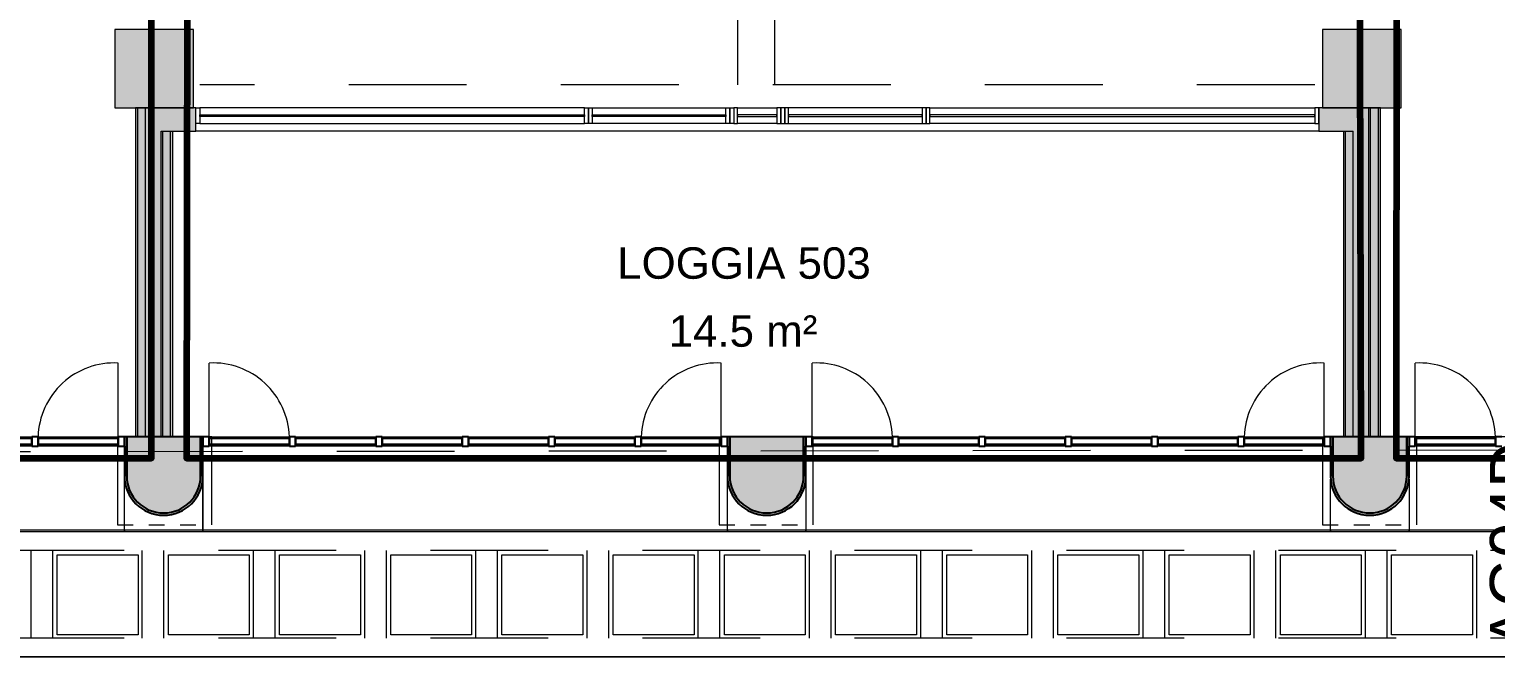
# Model space of a CAD drawing. Header units: metres. Extents: x -227.9 to -141.2, y 39.1 to 90.3.
# Drawn here: x -219.42 to -210.08, y 39.07 to 43.06 of the extents above; entities that cross this region are included whole.
import ezdxf

# ---------------------------------------------------------------- set-up
doc = ezdxf.new("R2010")
doc.units = ezdxf.units.M
doc.linetypes.add('JIS_02_0.7', pattern=[1.35, 0.75, -0.6])
doc.linetypes.add('Projeté', pattern=[0.003969, 0.002381, -0.001587])
for name, color, linetype, lineweight in [('A-AREA-IDEN', 7, 'Continuous', 9), ('A-FLOR', 7, 'Continuous', 5), ('A-GLAZ', 7, 'Continuous', 5), ('A-WALL', 7, 'Continuous', 5), ('A-WALL-PATT', 7, 'Continuous', 13), ('G-ANNO-SYMB', 7, 'Continuous', 9), ('I-WALL', 7, 'Continuous', 5), ('Q-SPCQ', 7, 'Continuous', 5)]:
    doc.layers.add(name, color=color, linetype=linetype, lineweight=lineweight)
for name, color, linetype, lineweight, true_color in [('A-DETL', 94, 'Continuous', 5, 0x00a600), ('A-DETL-MBND', 9, 'Continuous', 5, 0xc0c0c0), ('S-COLS', 8, 'Continuous', 9, 0x7f7f7f)]:
    doc.layers.add(name, color=color, linetype=linetype, lineweight=lineweight, true_color=true_color)
doc.layers.add('Chambre', color=40, linetype='Continuous')
doc.styles.add('Arial_1', font='arial.ttf', dxfattribs={"height": 0.2})
doc.styles.add('Stencil', font='STENCIL.TTF', dxfattribs={"height": 0.3})

msp = doc.modelspace()

# ---------------------------------------------------------------- hatches: boundary and pattern name
at = {"layer": 'A-WALL', "true_color": 0x808080}
for points in [[(-218.5619, 39.9697), (-218.5062, 39.976), (-218.4534, 39.9945), (-218.406, 40.0243), (-218.3664, 40.0639), (-218.3366, 40.1113), (-218.3181, 40.1641), (-218.3119, 40.2197), (-218.3119, 40.4697), (-218.3269, 40.4697), (-218.3269, 40.2197), (-218.3328, 40.1674), (-218.3501, 40.1178), (-218.3781, 40.0732), (-218.4154, 40.036), (-218.4599, 40.008), (-218.5096, 39.9906), (-218.5619, 39.9847), (-218.6142, 39.9906), (-218.6638, 40.008), (-218.7084, 40.036), (-218.7456, 40.0732), (-218.7736, 40.1178), (-218.791, 40.1674), (-218.7969, 40.2197), (-218.7969, 40.4697), (-218.8119, 40.4697), (-218.8119, 40.2197), (-218.8056, 40.1641), (-218.7871, 40.1113), (-218.7573, 40.0639), (-218.7177, 40.0243), (-218.6703, 39.9945), (-218.6175, 39.976), (-218.6089, 39.975)], [(-218.5619, 39.9847), (-218.5096, 39.9906), (-218.4599, 40.008), (-218.4154, 40.036), (-218.3781, 40.0732), (-218.3501, 40.1178), (-218.3328, 40.1674), (-218.3269, 40.2197), (-218.3269, 40.4697), (-218.7969, 40.4697), (-218.7969, 40.2197), (-218.791, 40.1674), (-218.7736, 40.1178), (-218.7456, 40.0732), (-218.7084, 40.036), (-218.6638, 40.008), (-218.6142, 39.9906), (-218.6089, 39.99)], [(-214.7219, 39.9697), (-214.6663, 39.976), (-214.6134, 39.9945), (-214.566, 40.0243), (-214.5264, 40.0639), (-214.4967, 40.1113), (-214.4782, 40.1641), (-214.4719, 40.2197), (-214.4719, 40.4697), (-214.4869, 40.4697), (-214.4869, 40.2197), (-214.4928, 40.1674), (-214.5102, 40.1178), (-214.5382, 40.0732), (-214.5754, 40.036), (-214.6199, 40.008), (-214.6696, 39.9906), (-214.7219, 39.9847), (-214.7742, 39.9906), (-214.8239, 40.008), (-214.8684, 40.036), (-214.9056, 40.0732), (-214.9336, 40.1178), (-214.951, 40.1674), (-214.9569, 40.2197), (-214.9569, 40.4697), (-214.9714, 40.4697), (-214.9719, 40.2197), (-214.9656, 40.1641), (-214.9471, 40.1113), (-214.9174, 40.0639), (-214.8778, 40.0243), (-214.8304, 39.9945), (-214.7775, 39.976)], [(-214.7219, 39.9847), (-214.6696, 39.9906), (-214.6199, 40.008), (-214.5754, 40.036), (-214.5382, 40.0732), (-214.5102, 40.1178), (-214.4928, 40.1674), (-214.4869, 40.2197), (-214.4869, 40.4697), (-214.9569, 40.4697), (-214.9569, 40.2197), (-214.951, 40.1674), (-214.9336, 40.1178), (-214.9056, 40.0732), (-214.8684, 40.036), (-214.8239, 40.008), (-214.7742, 39.9906)], [(-210.8819, 39.9697), (-210.8263, 39.976), (-210.7734, 39.9945), (-210.726, 40.0243), (-210.6864, 40.0639), (-210.6566, 40.1113), (-210.6381, 40.1641), (-210.6319, 40.2197), (-210.6319, 40.4697), (-210.6469, 40.4697), (-210.6469, 40.2197), (-210.6528, 40.1674), (-210.6702, 40.1178), (-210.6982, 40.0732), (-210.7354, 40.036), (-210.7799, 40.008), (-210.8296, 39.9906), (-210.8819, 39.9847), (-210.9342, 39.9906), (-210.9838, 40.008), (-211.0284, 40.036), (-211.0656, 40.0732), (-211.0936, 40.1178), (-211.111, 40.1674), (-211.1169, 40.2197), (-211.1169, 40.4697), (-211.1319, 40.4697), (-211.1319, 40.2197), (-211.1256, 40.1641), (-211.1071, 40.1113), (-211.0773, 40.0639), (-211.0378, 40.0243), (-210.9904, 39.9945), (-210.9375, 39.976)], [(-210.8819, 39.9847), (-210.8296, 39.9906), (-210.7799, 40.008), (-210.7354, 40.036), (-210.6982, 40.0732), (-210.6702, 40.1178), (-210.6528, 40.1674), (-210.6469, 40.2197), (-210.6469, 40.4697), (-211.1169, 40.4697), (-211.1169, 40.2197), (-211.111, 40.1674), (-211.0936, 40.1178), (-211.0656, 40.0732), (-211.0284, 40.036), (-210.9838, 40.008), (-210.9342, 39.9906)]]:
    msp.add_hatch(color=8, dxfattribs=at).paths.add_polyline_path(points)
at = {"layer": 'A-WALL-PATT', "lineweight": 5, "true_color": 0xaaaaaa}
for points in [[(-210.8772, 40.4706), (-210.8772, 42.5646), (-210.8872, 42.5646), (-210.8872, 40.4706)], [(-218.5672, 40.47), (-218.5672, 42.4146), (-218.5772, 42.4146), (-218.5772, 40.47)]]:
    msp.add_hatch(color=253, dxfattribs=at).paths.add_polyline_path(points)
at = {"layer": 'I-WALL', "true_color": 0xaaaaaa}
for points in [[(-218.7272, 40.47), (-218.7272, 42.5646), (-218.7402, 42.5646), (-218.7402, 40.47)], [(-218.6772, 40.47), (-218.6772, 42.5646), (-218.7272, 42.5646), (-218.7272, 40.47)], [(-218.6089, 40.47), (-218.5772, 40.47), (-218.5772, 42.5646), (-218.6772, 42.5646), (-218.6772, 40.47)], [(-210.9872, 40.4706), (-210.8872, 40.4706), (-210.8872, 42.5646), (-210.9872, 42.5646), (-210.9872, 41.3524)], [(-210.8272, 40.4706), (-210.8272, 42.5646), (-210.8772, 42.5646), (-210.8772, 40.4706)], [(-210.8142, 40.4706), (-210.8142, 42.5646), (-210.8272, 42.5646), (-210.8272, 40.4706)], [(-218.5172, 40.47), (-218.5172, 42.4146), (-218.5672, 42.4146), (-218.5672, 40.47)], [(-218.5042, 40.47), (-218.5042, 42.4146), (-218.5172, 42.4146), (-218.5172, 40.47)], [(-211.0372, 40.4706), (-211.0372, 42.4146), (-211.0502, 42.4146), (-211.0502, 40.4706)], [(-210.9872, 40.4706), (-210.9872, 42.4146), (-211.0372, 42.4146), (-211.0372, 40.4706)]]:
    msp.add_hatch(color=253, dxfattribs=at).paths.add_polyline_path(points)
h = msp.add_hatch(color=253, dxfattribs=at)
h.paths.add_polyline_path([(-211.0372, 42.4146), (-210.9872, 42.4146), (-210.9872, 42.5646), (-211.2073, 42.5646), (-211.2073, 42.4146), (-211.0502, 42.4146)])
h.paths.add_polyline_path([(-218.5172, 42.4146), (-218.3573, 42.4146), (-218.3573, 42.5646), (-218.5772, 42.5646), (-218.5772, 42.4146), (-218.5672, 42.4146)])
at = {"layer": 'S-COLS', "lineweight": 5, "true_color": 0x808080}
for points in [[(-218.8722, 42.5635), (-218.3722, 42.5635), (-218.3722, 43.0635), (-218.8722, 43.0635)], [(-211.1822, 42.5635), (-210.6822, 42.5635), (-210.6822, 43.0635), (-211.1822, 43.0635)]]:
    msp.add_hatch(color=8, dxfattribs=at).paths.add_polyline_path(points)

# ---------------------------------------------------------------- linework, layer by layer
at = {"layer": 'A-DETL', "color": 8, "linetype": 'JIS_02_0.7', "true_color": 0x808080}
for p, q in [((-214.9059, 42.7096), (-214.9059, 46.8151)), ((-214.6692, 42.7096), (-214.6692, 46.8601))]:
    msp.add_line(p, q, dxfattribs=at)
at = {"layer": 'A-DETL', "color": 9, "linetype": 'JIS_02_0.7', "lineweight": 9, "true_color": 0xc0c0c0}
for p, q in [((-211.2325, 42.7096), (-218.3325, 42.7096)), ((-206.6631, 39.746), (-222.7644, 39.746)), ((-219.408, 39.746), (-219.408, 39.1877)), ((-219.2679, 39.1877), (-219.2679, 39.746)), ((-219.2397, 39.2089), (-219.2397, 39.7191)), ((-219.2397, 39.7191), (-218.7249, 39.7191)), ((-218.7249, 39.7191), (-218.7249, 39.2089)), ((-218.6999, 39.746), (-218.6999, 39.1877)), ((-218.5599, 39.1877), (-218.5599, 39.746)), ((-218.5317, 39.2089), (-218.5317, 39.7191)), ((-218.5317, 39.7191), (-218.0169, 39.7191)), ((-218.0169, 39.7191), (-218.0169, 39.2089)), ((-217.9919, 39.746), (-217.9919, 39.1877)), ((-217.8518, 39.1877), (-217.8518, 39.746)), ((-217.8236, 39.2089), (-217.8236, 39.7191)), ((-217.8236, 39.7191), (-217.3088, 39.7191)), ((-217.3088, 39.7191), (-217.3088, 39.2089)), ((-217.2838, 39.746), (-217.2838, 39.1877)), ((-217.1438, 39.1877), (-217.1438, 39.746)), ((-217.1156, 39.2089), (-217.1156, 39.7191)), ((-217.1156, 39.7191), (-216.6008, 39.7191)), ((-216.6008, 39.7191), (-216.6008, 39.2089)), ((-216.5758, 39.746), (-216.5758, 39.1877)), ((-216.4357, 39.1877), (-216.4357, 39.746)), ((-216.4076, 39.2089), (-216.4076, 39.7191)), ((-216.4076, 39.7191), (-215.8927, 39.7191)), ((-215.8927, 39.7191), (-215.8927, 39.2089)), ((-215.8677, 39.746), (-215.8677, 39.1877)), ((-215.7277, 39.1877), (-215.7277, 39.746)), ((-215.6995, 39.2089), (-215.6995, 39.7191)), ((-215.6995, 39.7191), (-215.1847, 39.7191)), ((-215.1847, 39.7191), (-215.1847, 39.2089)), ((-215.1597, 39.746), (-215.1597, 39.1877)), ((-215.0196, 39.1877), (-215.0196, 39.746)), ((-214.9915, 39.2089), (-214.9915, 39.7191)), ((-214.9915, 39.7191), (-214.4766, 39.7191)), ((-214.4766, 39.7191), (-214.4766, 39.2089)), ((-214.4516, 39.746), (-214.4516, 39.1877)), ((-214.3116, 39.1877), (-214.3116, 39.746)), ((-214.2834, 39.2089), (-214.2834, 39.7191)), ((-214.2834, 39.7191), (-213.7686, 39.7191)), ((-213.7686, 39.7191), (-213.7686, 39.2089)), ((-213.7436, 39.746), (-213.7436, 39.1877)), ((-213.6035, 39.1877), (-213.6035, 39.746)), ((-213.5754, 39.2089), (-213.5754, 39.7191)), ((-213.5754, 39.7191), (-213.0605, 39.7191)), ((-213.0605, 39.7191), (-213.0605, 39.2089)), ((-213.0356, 39.746), (-213.0356, 39.1877)), ((-212.8955, 39.1877), (-212.8955, 39.746)), ((-212.8673, 39.2089), (-212.8673, 39.7191)), ((-212.8673, 39.7191), (-212.3525, 39.7191)), ((-212.3525, 39.7191), (-212.3525, 39.2089)), ((-212.3275, 39.746), (-212.3275, 39.1877)), ((-212.1875, 39.1877), (-212.1875, 39.746)), ((-212.1593, 39.2089), (-212.1593, 39.7191)), ((-212.1593, 39.7191), (-211.6444, 39.7191)), ((-211.6444, 39.7191), (-211.6444, 39.2089)), ((-211.6195, 39.746), (-211.6195, 39.1877)), ((-211.4794, 39.1877), (-211.4794, 39.746)), ((-211.4512, 39.2089), (-211.4512, 39.7191)), ((-211.4512, 39.7191), (-210.9364, 39.7191)), ((-210.9364, 39.7191), (-210.9364, 39.2089)), ((-210.9114, 39.746), (-210.9114, 39.1877)), ((-210.7714, 39.1877), (-210.7714, 39.746)), ((-210.7432, 39.2089), (-210.7432, 39.7191)), ((-210.7432, 39.7191), (-210.2283, 39.7191)), ((-210.2283, 39.7191), (-210.2283, 39.2089)), ((-210.2034, 39.746), (-210.2034, 39.1877)), ((-206.6631, 39.1877), (-222.7644, 39.1877)), ((-218.7249, 39.2089), (-219.2397, 39.2089)), ((-218.0169, 39.2089), (-218.5317, 39.2089)), ((-217.3088, 39.2089), (-217.8236, 39.2089)), ((-216.6008, 39.2089), (-217.1156, 39.2089)), ((-215.8927, 39.2089), (-216.4076, 39.2089)), ((-215.1847, 39.2089), (-215.6995, 39.2089)), ((-214.4766, 39.2089), (-214.9915, 39.2089)), ((-213.7686, 39.2089), (-214.2834, 39.2089)), ((-213.0605, 39.2089), (-213.5754, 39.2089)), ((-212.3525, 39.2089), (-212.8673, 39.2089)), ((-211.6444, 39.2089), (-212.1593, 39.2089)), ((-210.9364, 39.2089), (-211.4512, 39.2089)), ((-210.2283, 39.2089), (-210.7432, 39.2089))]:
    msp.add_line(p, q, dxfattribs=at)
at = {"layer": 'A-DETL', "color": 7, "linetype": 'JIS_02_0.7'}
msp.add_line((-224.2098, 40.371), (-207.2501, 40.3891), dxfattribs=at)
at = {"layer": 'A-DETL', "color": 7}
msp.add_line((-222.8835, 39.0697), (-206.5234, 39.0697), dxfattribs=at)
at = {"layer": 'A-DETL-MBND', "lineweight": 9}
msp.add_line((-206.5234, 39.0697), (-222.8835, 39.0697), dxfattribs=at)
at = {"layer": 'A-FLOR'}
for p, q in [((-218.5042, 40.47), (-211.0502, 40.47)), ((-210.8142, 40.4706), (-206.8002, 40.4706))]:
    msp.add_line(p, q, dxfattribs=at)
at = {"layer": 'A-GLAZ', "lineweight": 13}
for p, q in [((-218.3573, 42.4646), (-218.3573, 42.5646)), ((-218.3573, 42.5646), (-218.3323, 42.5646)), ((-218.3323, 42.5646), (-218.3323, 42.4646)), ((-218.3323, 42.5196), (-215.8823, 42.5196)), ((-218.3323, 42.5096), (-218.3323, 42.5196)), ((-215.8823, 42.5096), (-218.3323, 42.5096)), ((-215.8823, 42.4646), (-215.8823, 42.5646)), ((-215.8823, 42.5646), (-215.8573, 42.5646)), ((-215.8823, 42.5196), (-215.8823, 42.5096)), ((-215.8573, 42.5646), (-215.8323, 42.5646)), ((-215.8573, 42.4646), (-215.8573, 42.5646)), ((-215.8573, 42.5646), (-215.8573, 42.4646)), ((-215.8323, 42.5646), (-215.8323, 42.4646)), ((-215.8323, 42.5096), (-215.8323, 42.5196)), ((-215.8323, 42.5196), (-214.9823, 42.5196)), ((-214.9823, 42.5096), (-215.8323, 42.5096)), ((-214.9823, 42.5646), (-214.9573, 42.5646)), ((-214.9823, 42.4646), (-214.9823, 42.5646)), ((-214.9823, 42.5196), (-214.9823, 42.5096)), ((-214.9573, 42.5646), (-214.9573, 42.4646)), ((-214.9573, 42.5646), (-214.9323, 42.5646)), ((-214.9573, 42.4646), (-214.9573, 42.5646)), ((-214.9073, 42.5646), (-214.9323, 42.5646)), ((-214.9323, 42.5646), (-214.9323, 42.4646)), ((-214.9323, 42.5646), (-214.9323, 42.4646)), ((-214.9073, 42.4646), (-214.9073, 42.5646)), ((-214.6566, 42.5196), (-214.9073, 42.5196)), ((-214.9073, 42.5196), (-214.9073, 42.5096)), ((-214.9073, 42.5096), (-214.6566, 42.5096)), ((-214.6316, 42.5646), (-214.6566, 42.5646)), ((-214.6566, 42.5646), (-214.6566, 42.4646)), ((-214.6566, 42.5096), (-214.6566, 42.5196)), ((-214.6073, 42.5646), (-214.6323, 42.5646)), ((-214.6323, 42.5646), (-214.6323, 42.4646)), ((-214.6316, 42.4646), (-214.6316, 42.5646)), ((-214.5823, 42.5646), (-214.6073, 42.5646)), ((-214.6073, 42.5646), (-214.6073, 42.4646)), ((-214.6073, 42.4646), (-214.6073, 42.5646)), ((-214.5823, 42.4646), (-214.5823, 42.5646)), ((-213.7323, 42.5196), (-214.5823, 42.5196)), ((-214.5823, 42.5196), (-214.5823, 42.5096)), ((-214.5823, 42.5096), (-213.7323, 42.5096)), ((-213.7073, 42.5646), (-213.7323, 42.5646)), ((-213.7323, 42.5646), (-213.7323, 42.4646)), ((-213.7323, 42.5096), (-213.7323, 42.5196)), ((-213.7073, 42.4646), (-213.7073, 42.5646)), ((-213.6823, 42.5646), (-213.7073, 42.5646)), ((-213.7073, 42.5646), (-213.7073, 42.4646)), ((-213.6823, 42.4646), (-213.6823, 42.5646)), ((-211.2323, 42.5196), (-213.6823, 42.5196)), ((-213.6823, 42.5196), (-213.6823, 42.5096)), ((-213.6823, 42.5096), (-211.2323, 42.5096)), ((-211.2073, 42.5646), (-211.2323, 42.5646)), ((-211.2323, 42.5646), (-211.2323, 42.4646)), ((-211.2323, 42.5096), (-211.2323, 42.5196)), ((-211.2073, 42.4646), (-211.2073, 42.5646)), ((-218.3323, 42.4646), (-218.3573, 42.4646)), ((-215.8573, 42.4646), (-215.8823, 42.4646)), ((-215.8323, 42.4646), (-215.8573, 42.4646)), ((-214.9573, 42.4646), (-214.9823, 42.4646)), ((-214.9323, 42.4646), (-214.9573, 42.4646)), ((-214.9323, 42.4646), (-214.9073, 42.4646)), ((-214.6566, 42.4646), (-214.6316, 42.4646)), ((-214.6323, 42.4646), (-214.6073, 42.4646)), ((-214.6073, 42.4646), (-214.5823, 42.4646)), ((-213.7323, 42.4646), (-213.7073, 42.4646)), ((-213.7073, 42.4646), (-213.6823, 42.4646)), ((-211.2323, 42.4646), (-211.2073, 42.4646))]:
    msp.add_line(p, q, dxfattribs=at)
at = {"layer": 'A-GLAZ'}
for p, q in [((-215.8823, 42.5646), (-218.3323, 42.5646)), ((-215.8323, 42.5646), (-214.9823, 42.5646)), ((-214.9073, 42.5646), (-214.6566, 42.5646)), ((-213.7323, 42.5646), (-214.5823, 42.5646)), ((-213.6823, 42.5646), (-211.2323, 42.5646)), ((-218.3323, 42.4646), (-215.8823, 42.4646)), ((-214.9823, 42.4646), (-215.8323, 42.4646)), ((-214.6566, 42.4646), (-214.9073, 42.4646)), ((-214.5823, 42.4646), (-213.7323, 42.4646)), ((-211.2323, 42.4646), (-213.6823, 42.4646))]:
    msp.add_line(p, q, dxfattribs=at)
at = {"layer": 'A-GLAZ', "lineweight": 9}
for p, q in [((-218.8519, 40.4697), (-218.8519, 40.9393)), ((-218.2714, 40.4697), (-218.2714, 40.9393)), ((-215.0114, 40.4697), (-215.0114, 40.9393)), ((-214.4319, 40.4697), (-214.4319, 40.9393)), ((-211.1719, 40.4697), (-211.1719, 40.9393)), ((-210.5919, 40.4697), (-210.5919, 40.9393)), ((-219.9119, 40.4697), (-219.4019, 40.4697)), ((-219.3619, 40.4697), (-218.8519, 40.4697)), ((-218.856, 40.4697), (-218.856, 39.9097)), ((-218.2714, 40.4697), (-217.7614, 40.4697)), ((-218.256, 39.9097), (-218.256, 40.4697)), ((-217.7214, 40.4697), (-217.2114, 40.4697)), ((-217.1714, 40.4697), (-216.6614, 40.4697)), ((-216.6214, 40.4697), (-216.1114, 40.4697)), ((-216.0714, 40.4697), (-215.5614, 40.4697)), ((-215.5214, 40.4697), (-215.0114, 40.4697)), ((-215.0254, 40.4697), (-215.0254, 39.9097)), ((-214.4319, 40.4697), (-213.9219, 40.4697)), ((-214.4254, 39.9097), (-214.4254, 40.4697)), ((-213.8819, 40.4697), (-213.3719, 40.4697)), ((-213.3319, 40.4697), (-212.8219, 40.4697)), ((-212.7819, 40.4697), (-212.2719, 40.4697)), ((-212.2319, 40.4697), (-211.7219, 40.4697)), ((-211.6819, 40.4697), (-211.1719, 40.4697)), ((-211.1824, 40.4697), (-211.1824, 39.9097)), ((-210.5919, 40.4697), (-210.0819, 40.4697)), ((-210.5824, 39.9097), (-210.5824, 40.4697)), ((-219.4019, 40.4097), (-219.9119, 40.4097)), ((-218.8519, 40.4097), (-219.3619, 40.4097)), ((-218.3114, 39.8766), (-218.3114, 40.4097)), ((-217.7614, 40.4097), (-218.2714, 40.4097)), ((-217.2114, 40.4097), (-217.7214, 40.4097)), ((-216.6614, 40.4097), (-217.1714, 40.4097)), ((-216.1114, 40.4097), (-216.6214, 40.4097)), ((-215.5614, 40.4097), (-216.0714, 40.4097)), ((-215.0114, 40.4097), (-215.5214, 40.4097)), ((-213.9219, 40.4097), (-214.4319, 40.4097)), ((-213.3719, 40.4097), (-213.8819, 40.4097)), ((-212.8219, 40.4097), (-213.3319, 40.4097)), ((-212.2719, 40.4097), (-212.7819, 40.4097)), ((-211.7219, 40.4097), (-212.2319, 40.4097)), ((-211.1719, 40.4097), (-211.6819, 40.4097)), ((-210.0819, 40.4097), (-210.5919, 40.4097)), ((-218.8119, 40.2197), (-218.8119, 40.1994)), ((-214.9714, 40.2156), (-214.9714, 40.1969)), ((-214.4719, 40.1994), (-214.4719, 40.2197)), ((-211.1319, 40.2197), (-211.1319, 40.1994)), ((-210.6319, 40.1994), (-210.6319, 40.2197)), ((-222.1519, 39.8766), (-218.8119, 39.8766)), ((-218.8119, 39.8766), (-218.8119, 39.8668)), ((-218.3114, 39.8668), (-218.3114, 39.8766)), ((-218.3114, 39.8766), (-214.9714, 39.8766)), ((-214.9714, 39.8766), (-214.9714, 39.8668)), ((-214.4719, 39.8668), (-214.4719, 39.8766)), ((-214.4719, 39.8766), (-211.1319, 39.8766)), ((-211.1319, 39.8766), (-211.1319, 39.8668)), ((-210.6319, 39.8668), (-210.6319, 39.8766)), ((-210.6319, 39.8766), (-207.2919, 39.8766)), ((-222.1519, 39.8668), (-218.8119, 39.8668)), ((-218.3114, 39.8668), (-214.9714, 39.8668)), ((-214.4719, 39.8668), (-211.1319, 39.8668)), ((-210.6319, 39.8668), (-207.2919, 39.8668))]:
    msp.add_line(p, q, dxfattribs=at)
at = {"layer": 'A-GLAZ', "lineweight": 25}
for p, q in [((-219.4019, 40.4577), (-219.9119, 40.4577)), ((-219.3619, 40.4697), (-219.4019, 40.4697)), ((-219.4019, 40.4697), (-219.4019, 40.4097)), ((-219.4019, 40.4217), (-219.4019, 40.4577)), ((-219.3619, 40.4097), (-219.3619, 40.4697)), ((-218.8519, 40.4577), (-219.3619, 40.4577)), ((-219.3619, 40.4577), (-219.3619, 40.4217)), ((-218.8119, 40.4697), (-218.8519, 40.4697)), ((-218.8519, 40.4697), (-218.8519, 40.4097)), ((-218.8519, 40.4217), (-218.8519, 40.4577)), ((-218.8119, 40.4097), (-218.8119, 40.4697)), ((-218.2714, 40.4697), (-218.3114, 40.4697)), ((-218.3114, 40.4697), (-218.3114, 40.4097)), ((-218.2714, 40.4097), (-218.2714, 40.4697)), ((-217.7614, 40.4577), (-218.2714, 40.4577)), ((-218.2714, 40.4577), (-218.2714, 40.4217)), ((-217.7214, 40.4697), (-217.7614, 40.4697)), ((-217.7614, 40.4697), (-217.7614, 40.4097)), ((-217.7614, 40.4217), (-217.7614, 40.4577)), ((-217.7214, 40.4097), (-217.7214, 40.4697)), ((-217.2114, 40.4577), (-217.7214, 40.4577)), ((-217.7214, 40.4577), (-217.7214, 40.4217)), ((-217.1714, 40.4697), (-217.2114, 40.4697)), ((-217.2114, 40.4697), (-217.2114, 40.4097)), ((-217.2114, 40.4217), (-217.2114, 40.4577)), ((-217.1714, 40.4097), (-217.1714, 40.4697)), ((-216.6614, 40.4577), (-217.1714, 40.4577)), ((-217.1714, 40.4577), (-217.1714, 40.4217)), ((-216.6214, 40.4697), (-216.6614, 40.4697)), ((-216.6614, 40.4697), (-216.6614, 40.4097)), ((-216.6614, 40.4217), (-216.6614, 40.4577)), ((-216.6214, 40.4097), (-216.6214, 40.4697)), ((-216.1114, 40.4577), (-216.6214, 40.4577)), ((-216.6214, 40.4577), (-216.6214, 40.4217)), ((-216.0714, 40.4697), (-216.1114, 40.4697)), ((-216.1114, 40.4697), (-216.1114, 40.4097)), ((-216.1114, 40.4217), (-216.1114, 40.4577)), ((-216.0714, 40.4097), (-216.0714, 40.4697)), ((-215.5614, 40.4577), (-216.0714, 40.4577)), ((-216.0714, 40.4577), (-216.0714, 40.4217)), ((-215.5214, 40.4697), (-215.5614, 40.4697)), ((-215.5614, 40.4697), (-215.5614, 40.4097)), ((-215.5614, 40.4217), (-215.5614, 40.4577)), ((-215.5214, 40.4097), (-215.5214, 40.4697)), ((-215.0114, 40.4577), (-215.5214, 40.4577)), ((-215.5214, 40.4577), (-215.5214, 40.4217)), ((-214.9714, 40.4697), (-215.0114, 40.4697)), ((-215.0114, 40.4697), (-215.0114, 40.4097)), ((-215.0114, 40.4217), (-215.0114, 40.4577)), ((-214.9714, 40.4097), (-214.9714, 40.4697)), ((-214.4319, 40.4697), (-214.4719, 40.4697)), ((-214.4719, 40.4697), (-214.4719, 40.4097)), ((-214.4319, 40.4097), (-214.4319, 40.4697)), ((-213.9219, 40.4577), (-214.4319, 40.4577)), ((-214.4319, 40.4577), (-214.4319, 40.4217)), ((-213.8819, 40.4697), (-213.9219, 40.4697)), ((-213.9219, 40.4697), (-213.9219, 40.4097)), ((-213.9219, 40.4217), (-213.9219, 40.4577)), ((-213.8819, 40.4097), (-213.8819, 40.4697)), ((-213.3719, 40.4577), (-213.8819, 40.4577)), ((-213.8819, 40.4577), (-213.8819, 40.4217)), ((-213.3319, 40.4697), (-213.3719, 40.4697)), ((-213.3719, 40.4697), (-213.3719, 40.4097)), ((-213.3719, 40.4217), (-213.3719, 40.4577)), ((-213.3319, 40.4097), (-213.3319, 40.4697)), ((-212.8219, 40.4577), (-213.3319, 40.4577)), ((-213.3319, 40.4577), (-213.3319, 40.4217)), ((-212.7819, 40.4697), (-212.8219, 40.4697)), ((-212.8219, 40.4697), (-212.8219, 40.4097)), ((-212.8219, 40.4217), (-212.8219, 40.4577)), ((-212.7819, 40.4097), (-212.7819, 40.4697)), ((-212.2719, 40.4577), (-212.7819, 40.4577)), ((-212.7819, 40.4577), (-212.7819, 40.4217)), ((-212.2319, 40.4697), (-212.2719, 40.4697)), ((-212.2719, 40.4697), (-212.2719, 40.4097)), ((-212.2719, 40.4217), (-212.2719, 40.4577)), ((-212.2319, 40.4097), (-212.2319, 40.4697)), ((-211.7219, 40.4577), (-212.2319, 40.4577)), ((-212.2319, 40.4577), (-212.2319, 40.4217)), ((-211.6819, 40.4697), (-211.7219, 40.4697)), ((-211.7219, 40.4697), (-211.7219, 40.4097)), ((-211.7219, 40.4217), (-211.7219, 40.4577)), ((-211.6819, 40.4097), (-211.6819, 40.4697)), ((-211.1719, 40.4577), (-211.6819, 40.4577)), ((-211.6819, 40.4577), (-211.6819, 40.4217)), ((-211.1319, 40.4697), (-211.1719, 40.4697)), ((-211.1719, 40.4697), (-211.1719, 40.4097)), ((-211.1719, 40.4217), (-211.1719, 40.4577)), ((-211.1319, 40.4097), (-211.1319, 40.4697)), ((-210.5919, 40.4697), (-210.6319, 40.4697)), ((-210.6319, 40.4697), (-210.6319, 40.4097)), ((-210.5919, 40.4097), (-210.5919, 40.4697)), ((-210.0819, 40.4577), (-210.5919, 40.4577)), ((-210.5919, 40.4577), (-210.5919, 40.4217)), ((-210.0419, 40.4697), (-210.0819, 40.4697)), ((-210.0819, 40.4697), (-210.0819, 40.4097)), ((-210.0819, 40.4217), (-210.0819, 40.4577)), ((-219.9119, 40.4217), (-219.4019, 40.4217)), ((-219.4019, 40.4097), (-219.3619, 40.4097)), ((-219.3619, 40.4217), (-218.8519, 40.4217)), ((-218.8519, 40.4097), (-218.8119, 40.4097)), ((-218.3114, 40.4097), (-218.2714, 40.4097)), ((-218.2714, 40.4217), (-217.7614, 40.4217)), ((-217.7614, 40.4097), (-217.7214, 40.4097)), ((-217.7214, 40.4217), (-217.2114, 40.4217)), ((-217.2114, 40.4097), (-217.1714, 40.4097)), ((-217.1714, 40.4217), (-216.6614, 40.4217)), ((-216.6614, 40.4097), (-216.6214, 40.4097)), ((-216.6214, 40.4217), (-216.1114, 40.4217)), ((-216.1114, 40.4097), (-216.0714, 40.4097)), ((-216.0714, 40.4217), (-215.5614, 40.4217)), ((-215.5614, 40.4097), (-215.5214, 40.4097)), ((-215.5214, 40.4217), (-215.0114, 40.4217)), ((-215.0114, 40.4097), (-214.9714, 40.4097)), ((-214.4719, 40.4097), (-214.4319, 40.4097)), ((-214.4319, 40.4217), (-213.9219, 40.4217)), ((-213.9219, 40.4097), (-213.8819, 40.4097)), ((-213.8819, 40.4217), (-213.3719, 40.4217)), ((-213.3719, 40.4097), (-213.3319, 40.4097)), ((-213.3319, 40.4217), (-212.8219, 40.4217)), ((-212.8219, 40.4097), (-212.7819, 40.4097)), ((-212.7819, 40.4217), (-212.2719, 40.4217)), ((-212.2719, 40.4097), (-212.2319, 40.4097)), ((-212.2319, 40.4217), (-211.7219, 40.4217)), ((-211.7219, 40.4097), (-211.6819, 40.4097)), ((-211.6819, 40.4217), (-211.1719, 40.4217)), ((-211.1719, 40.4097), (-211.1319, 40.4097)), ((-210.6319, 40.4097), (-210.5919, 40.4097)), ((-210.5919, 40.4217), (-210.0819, 40.4217)), ((-210.0819, 40.4097), (-210.0419, 40.4097))]:
    msp.add_line(p, q, dxfattribs=at)
at = {"layer": 'A-GLAZ', "linetype": 'Projeté', "lineweight": 9}
for p, q in [((-218.256, 40.4697), (-218.856, 40.4697)), ((-214.4254, 40.4697), (-215.0254, 40.4697)), ((-210.5824, 40.4697), (-211.1824, 40.4697)), ((-218.856, 39.9097), (-218.256, 39.9097)), ((-215.0254, 39.9097), (-214.4254, 39.9097)), ((-211.1824, 39.9097), (-210.5824, 39.9097))]:
    msp.add_line(p, q, dxfattribs=at)
at = {"layer": 'A-GLAZ', "lineweight": 9}
for centre, start, end in [((-218.8761, 40.4539), 87.14187, 178.13177), ((-218.2472, 40.4539), 1.86823, 92.85813), ((-215.0357, 40.4539), 87.14187, 178.13177), ((-214.4077, 40.4539), 1.86823, 92.85813), ((-211.1961, 40.4539), 87.14187, 178.13177), ((-210.5676, 40.4539), 1.86823, 92.85813)]:
    msp.add_arc(centre, 0.486, start, end, dxfattribs=at)
at = {"layer": 'A-WALL'}
for p, q in [((-218.7272, 40.47), (-218.7272, 42.5646)), ((-218.6772, 40.47), (-218.6772, 42.5646)), ((-210.8872, 40.4706), (-210.8872, 42.5646)), ((-210.8772, 40.4706), (-210.8772, 42.5646)), ((-210.8272, 40.4706), (-210.8272, 42.5646)), ((-218.5772, 40.47), (-218.5772, 42.4146)), ((-218.5772, 42.4146), (-218.5042, 42.4146)), ((-218.5672, 40.47), (-218.5672, 42.4146)), ((-218.5172, 40.47), (-218.5172, 42.4146)), ((-211.0502, 42.4146), (-210.9872, 42.4146)), ((-211.0372, 40.4706), (-211.0372, 42.4146)), ((-210.9872, 40.4706), (-210.9872, 42.4146))]:
    msp.add_line(p, q, dxfattribs=at)
at = {"layer": 'A-WALL', "lineweight": 25}
for p, q in [((-218.7969, 40.4697), (-218.8119, 40.4697)), ((-218.3269, 40.4697), (-218.7969, 40.4697)), ((-218.7969, 40.4697), (-218.7969, 40.2197)), ((-218.7969, 40.2197), (-218.7969, 40.4697)), ((-218.3269, 40.2197), (-218.3269, 40.4697)), ((-218.3119, 40.4697), (-218.3269, 40.4697)), ((-218.3269, 40.4697), (-218.3269, 40.2197)), ((-218.3119, 40.2197), (-218.3119, 40.4697)), ((-214.9569, 40.4697), (-214.9714, 40.4697)), ((-214.4869, 40.4697), (-214.9569, 40.4697)), ((-214.9569, 40.4697), (-214.9569, 40.2197)), ((-214.9569, 40.2197), (-214.9569, 40.4697)), ((-214.4869, 40.2197), (-214.4869, 40.4697)), ((-214.4719, 40.4697), (-214.4869, 40.4697)), ((-214.4869, 40.4697), (-214.4869, 40.2197)), ((-211.1169, 40.4697), (-211.1319, 40.4697)), ((-210.6469, 40.4697), (-211.1169, 40.4697)), ((-211.1169, 40.4697), (-211.1169, 40.2197)), ((-211.1169, 40.2197), (-211.1169, 40.4697)), ((-210.6469, 40.2197), (-210.6469, 40.4697)), ((-210.6319, 40.4697), (-210.6469, 40.4697)), ((-210.6469, 40.4697), (-210.6469, 40.2197)), ((-218.8119, 40.4097), (-218.8119, 40.2197)), ((-214.9719, 40.4097), (-214.9719, 40.2197)), ((-214.4719, 40.2197), (-214.4719, 40.4097)), ((-211.1319, 40.4097), (-211.1319, 40.2197)), ((-210.6319, 40.2197), (-210.6319, 40.4097))]:
    msp.add_line(p, q, dxfattribs=at)
for centre, radius in [((-218.5619, 40.2197), 0.25), ((-218.5619, 40.2197), 0.235), ((-218.5619, 40.2197), 0.235), ((-214.7219, 40.2197), 0.25), ((-214.7219, 40.2197), 0.235), ((-214.7219, 40.2197), 0.235), ((-210.8819, 40.2197), 0.25), ((-210.8819, 40.2197), 0.235), ((-210.8819, 40.2197), 0.235)]:
    msp.add_arc(centre, radius, 179.99996, 359.99996, dxfattribs=at)
at = {"layer": 'Chambre', "lineweight": 140}
for points in [[(-218.6403, 49.3265), (-218.7973, 49.3265), (-218.7973, 49.8135), (-222.0591, 49.8135), (-222.0591, 48.6146), (-222.6518, 48.6016), (-222.6518, 40.3327), (-218.6403, 40.3327), (-218.6403, 49.3265)], [(-210.9572, 48.9932), (-212.6421, 48.9932), (-212.6383, 49.8135), (-218.2473, 49.8135), (-218.2473, 49.3265), (-218.4043, 49.3265), (-218.4173, 40.3327), (-210.9372, 40.3327), (-210.9572, 48.9932)], [(-206.7002, 48.6016), (-207.2951, 48.6016), (-207.2951, 49.8135), (-210.7072, 49.8135), (-210.7142, 40.3327), (-206.7002, 40.3327), (-206.7002, 48.6016)]]:
    msp.add_lwpolyline(points, dxfattribs=at)
at = {"layer": 'I-WALL', "lineweight": 13}
for p, q in [((-218.7402, 42.5646), (-218.7402, 40.47)), ((-218.3573, 42.5646), (-218.7402, 42.5646)), ((-218.3573, 42.4146), (-218.3573, 42.5646)), ((-210.8142, 42.5646), (-211.2073, 42.5646)), ((-211.2073, 42.5646), (-211.2073, 42.4146)), ((-210.8142, 40.4706), (-210.8142, 42.5646)), ((-218.5042, 40.47), (-218.5042, 42.4146)), ((-218.5042, 42.4146), (-218.3573, 42.4146)), ((-211.2073, 42.4146), (-211.0502, 42.4146)), ((-211.0502, 42.4146), (-211.0502, 40.4706)), ((-218.7402, 40.47), (-218.5042, 40.47)), ((-211.0502, 40.4706), (-210.8142, 40.4706))]:
    msp.add_line(p, q, dxfattribs=at)
at = {"layer": 'I-WALL'}
msp.add_line((-211.2073, 42.4146), (-218.3573, 42.4146), dxfattribs=at)
at = {"layer": 'Q-SPCQ', "color": 9, "lineweight": 9, "true_color": 0xc0c0c0}
for p, q in [((-218.8119, 39.8767), (-218.8119, 40.1994)), ((-218.8078, 40.1716), (-218.8119, 40.1994)), ((-218.3119, 40.1994), (-218.3158, 40.1722)), ((-218.3119, 40.1994), (-218.3119, 39.8767)), ((-214.9719, 39.8767), (-214.9719, 40.1994)), ((-214.9679, 40.1717), (-214.9719, 40.1994)), ((-214.4719, 40.1994), (-214.4759, 40.1722)), ((-214.4719, 40.1994), (-214.4719, 39.8767)), ((-211.1319, 39.8767), (-211.1319, 40.1994)), ((-211.1278, 40.1717), (-211.1319, 40.1994)), ((-210.6319, 40.1994), (-210.6359, 40.1722)), ((-210.6319, 40.1994), (-210.6319, 39.8767)), ((-218.7059, 40.0161), (-218.7108, 40.0197)), ((-218.413, 40.0197), (-218.4172, 40.0166)), ((-214.8657, 40.016), (-214.8708, 40.0197)), ((-214.573, 40.0197), (-214.5775, 40.0165)), ((-211.0257, 40.016), (-211.0308, 40.0197)), ((-210.733, 40.0197), (-210.7375, 40.0164)), ((-218.8119, 39.8668), (-218.8119, 39.8766)), ((-218.8119, 39.8766), (-218.3119, 39.8766)), ((-218.3119, 39.8766), (-218.3119, 39.8668)), ((-214.9719, 39.8668), (-214.9719, 39.8766)), ((-214.9719, 39.8766), (-214.4719, 39.8766)), ((-214.4719, 39.8766), (-214.4719, 39.8668)), ((-211.1319, 39.8668), (-211.1319, 39.8766)), ((-211.1319, 39.8766), (-210.6319, 39.8766)), ((-210.6319, 39.8766), (-210.6319, 39.8668)), ((-218.8119, 39.8668), (-218.3119, 39.8668)), ((-214.9719, 39.8668), (-214.4719, 39.8668)), ((-211.1319, 39.8668), (-210.6319, 39.8668))]:
    msp.add_line(p, q, dxfattribs=at)
at = {"layer": 'Q-SPCQ', "color": 9, "lineweight": 9, "true_color": 0xc0c0c0, "flags": 128}
for points in [[(-218.7929, 40.1236), (-218.8016, 40.1473), (-218.805, 40.1594)], [(-218.3189, 40.159), (-218.3222, 40.1473), (-218.3306, 40.1242)], [(-214.9529, 40.1236), (-214.9616, 40.1473), (-214.965, 40.1594)], [(-214.4789, 40.1591), (-214.4822, 40.1473), (-214.4907, 40.1242)], [(-211.1129, 40.1236), (-211.1216, 40.1473), (-211.125, 40.1594)], [(-210.6389, 40.1591), (-210.6422, 40.1473), (-210.6507, 40.1242)], [(-218.7693, 40.0805), (-218.7806, 40.0986), (-218.7844, 40.1057)], [(-218.7392, 40.0441), (-218.7499, 40.0554), (-218.7526, 40.0586)], [(-218.3713, 40.0584), (-218.3739, 40.0554), (-218.384, 40.0447)], [(-218.3395, 40.1054), (-218.3432, 40.0986), (-218.354, 40.0811)], [(-214.9293, 40.0804), (-214.9407, 40.0986), (-214.9445, 40.1057)], [(-214.8992, 40.044), (-214.9099, 40.0554), (-214.9127, 40.0586)], [(-214.5313, 40.0585), (-214.5339, 40.0554), (-214.5442, 40.0445)], [(-214.4995, 40.1054), (-214.5032, 40.0986), (-214.5141, 40.081)], [(-211.0893, 40.0804), (-211.1006, 40.0986), (-211.1044, 40.1057)], [(-211.0592, 40.044), (-211.0699, 40.0554), (-211.0727, 40.0586)], [(-210.6913, 40.0585), (-210.6939, 40.0554), (-210.7041, 40.0445)], [(-210.6595, 40.1054), (-210.6632, 40.0986), (-210.6741, 40.081)]]:
    msp.add_lwpolyline(points, dxfattribs=at)
at = {"layer": 'S-COLS', "color": 7}
for p, q in [((-218.3722, 43.0635), (-218.8722, 43.0635)), ((-218.8722, 43.0635), (-218.8722, 42.5635)), ((-218.3722, 42.5635), (-218.3722, 43.0635)), ((-210.6822, 43.0635), (-211.1822, 43.0635)), ((-211.1822, 43.0635), (-211.1822, 42.5635)), ((-210.6822, 42.5635), (-210.6822, 43.0635)), ((-218.8722, 42.5635), (-218.3722, 42.5635)), ((-211.1822, 42.5635), (-210.6822, 42.5635))]:
    msp.add_line(p, q, dxfattribs=at)

# ---------------------------------------------------------------- texts
at = {"layer": 'A-AREA-IDEN', "color": 164, "true_color": 0x0029a5, "style": 'Arial_1'}
for s, p in [('LOGGIA 503', (-215.674, 41.4757)), ('14.5 m²', (-215.3465, 41.0429))]:
    msp.add_text(s, height=0.2, dxfattribs=at).set_placement(p)
at = {"layer": 'G-ANNO-SYMB', "style": 'Stencil'}
msp.add_text('AG04D', height=0.3, rotation=90, dxfattribs=at).set_placement((-209.8172, 39.1191))

doc.saveas('drawing.dxf')
